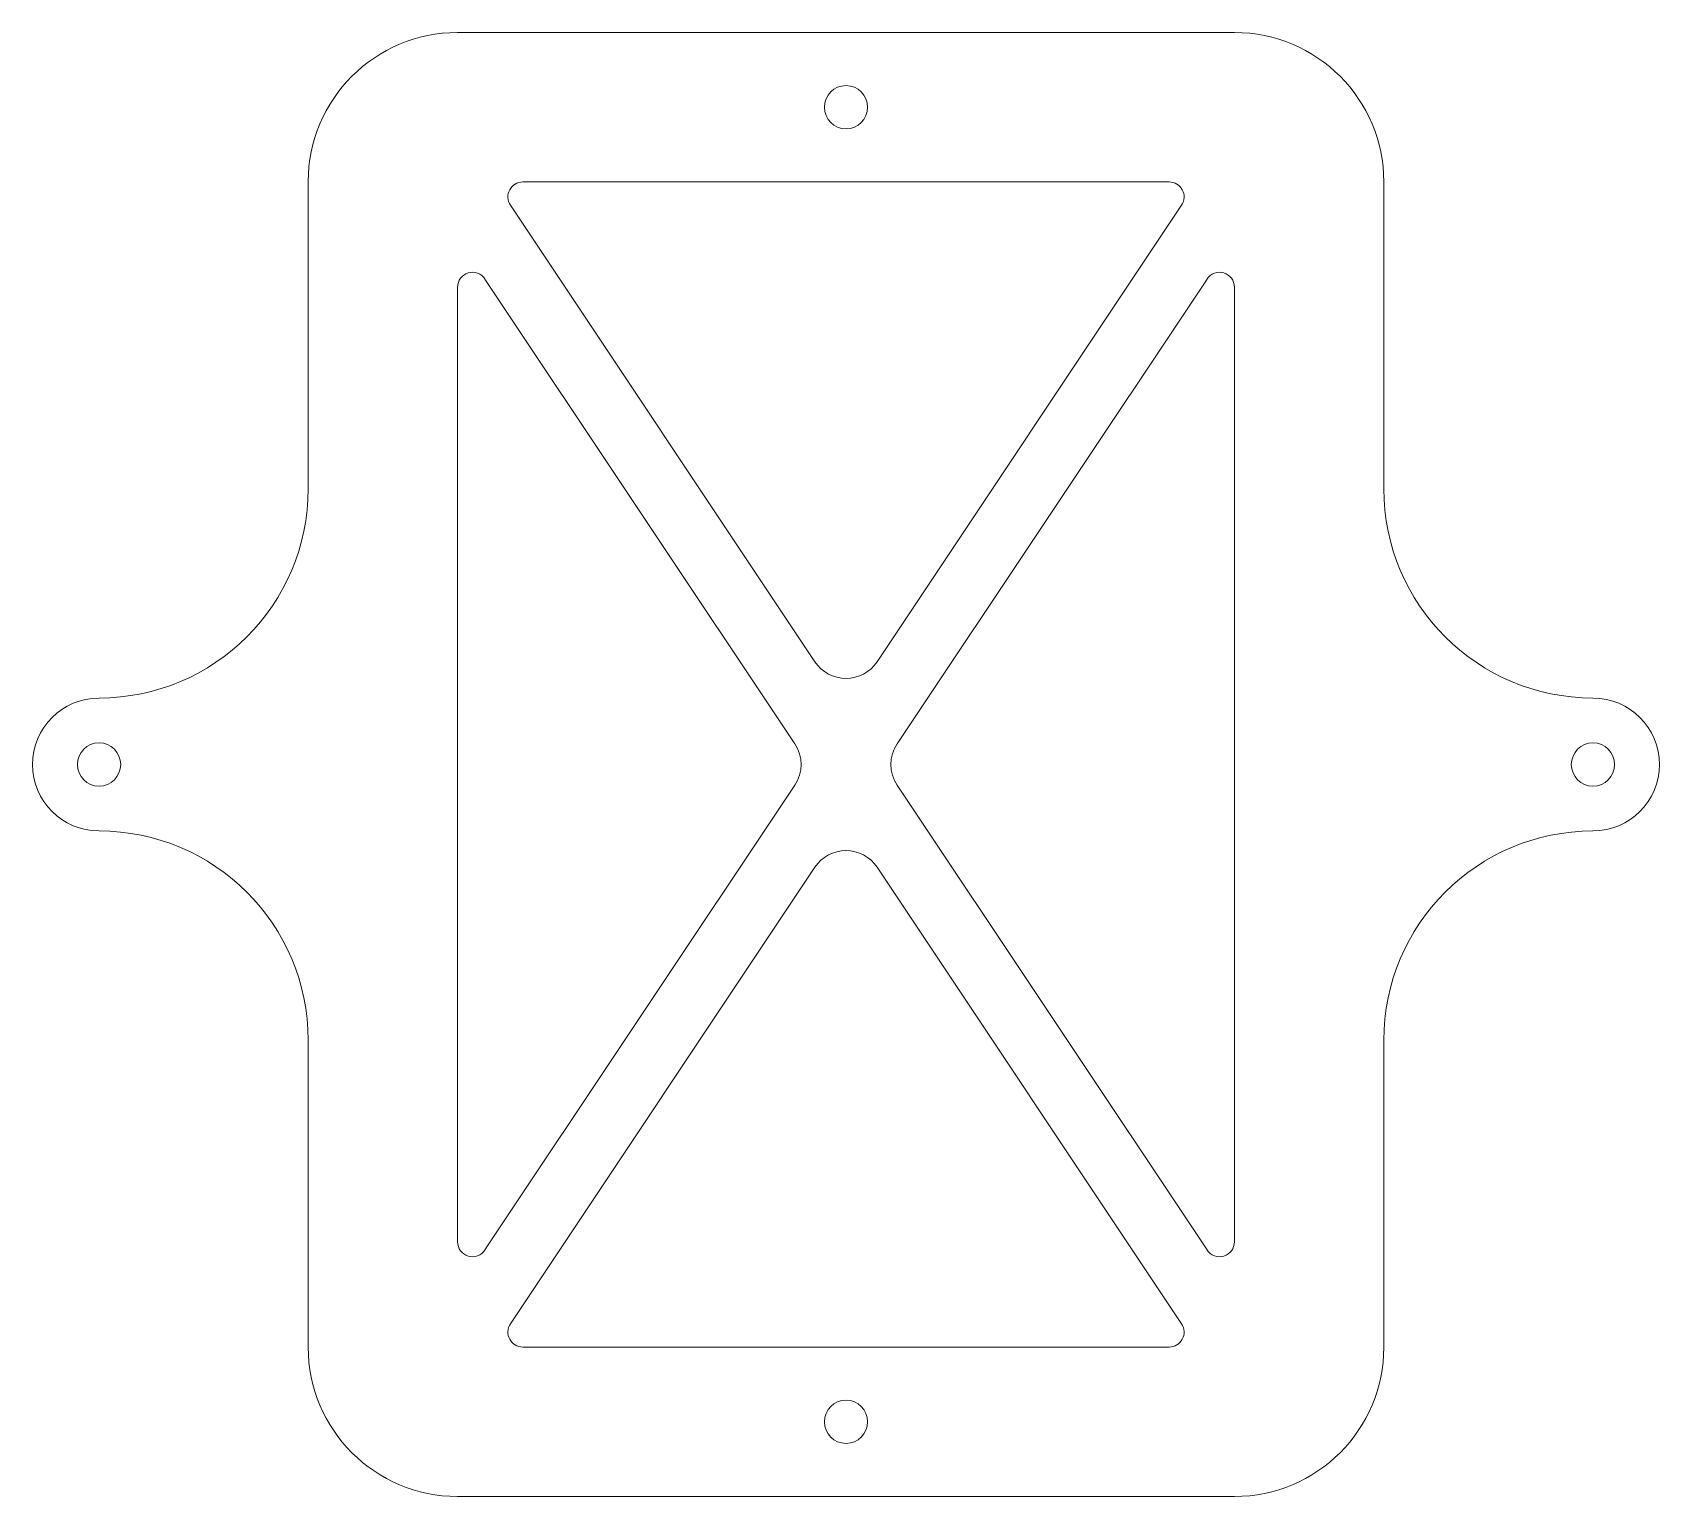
# Model space of a CAD drawing. Header units: millimetres. Extents: x -54 to 54, y -49 to 49.
import ezdxf

# ---------------------------------------------------------------- set-up
doc = ezdxf.new("R2010")
doc.units = ezdxf.units.MM

msp = doc.modelspace()

# ---------------------------------------------------------------- linework, layer by layer
at = {"color": 7, "linetype": 'Continuous', "lineweight": 15}
for p, q in [((-26, 49), (26, 49)), ((-36, 39), (-36, 18.45)), ((-21.63, 39), (21.63, 39)), ((36, 39), (36, 18.45)), ((-2.08, 6.87), (-22.46, 37.45)), ((2.08, 6.87), (22.46, 37.45)), ((-26, 31.95), (-26, -31.95)), ((-3.42, 1.39), (-24.17, 32.5)), ((3.42, 1.39), (24.17, 32.5)), ((26, 31.95), (26, -31.95)), ((-24.17, -32.5), (-3.42, -1.39)), ((24.17, -32.5), (3.42, -1.39)), ((-22.46, -37.45), (-2.08, -6.87)), ((22.46, -37.45), (2.08, -6.87)), ((-36, -18.45), (-36, -39)), ((36, -18.45), (36, -39)), ((21.63, -39), (-21.63, -39)), ((-26, -49), (26, -49))]:
    msp.add_line(p, q, dxfattribs=at)
for centre in [(0, 44), (-50, 0), (50, 0), (0, -44)]:
    msp.add_circle(centre, 1.45, dxfattribs=at)
for centre, radius, start, end in [((-26, 39), 10, 90, 180), ((26, 39), 10, 0, 90), ((-21.63, 38), 1, 90, 213.6901), ((21.63, 38), 1, 326.3099, 90), ((-25, 31.95), 1, 33.6901, 180), ((25, 31.95), 1, 0, 146.3099), ((-50, 18.45), 14, 270, 0), ((50, 18.45), 14, 180, 270), ((0, 8.26), 2.5, 213.6901, 326.3099), ((-50, 0), 4.45, 90, 270), ((50, 0), 4.45, 270, 90), ((-5.5, 0), 2.5, 326.3099, 33.6901), ((5.5, 0), 2.5, 146.3099, 213.6901), ((-50, -18.45), 14, 0, 90), ((50, -18.45), 14, 90, 180), ((0, -8.26), 2.5, 33.6901, 146.3099), ((-25, -31.95), 1, 180, 326.3099), ((25, -31.95), 1, 213.6901, 0), ((-21.63, -38), 1, 146.3099, 270), ((21.63, -38), 1, 270, 33.6901), ((-26, -39), 10, 180, 270), ((26, -39), 10, 270, 0)]:
    msp.add_arc(centre, radius, start, end, dxfattribs=at)

doc.saveas('drawing.dxf')
